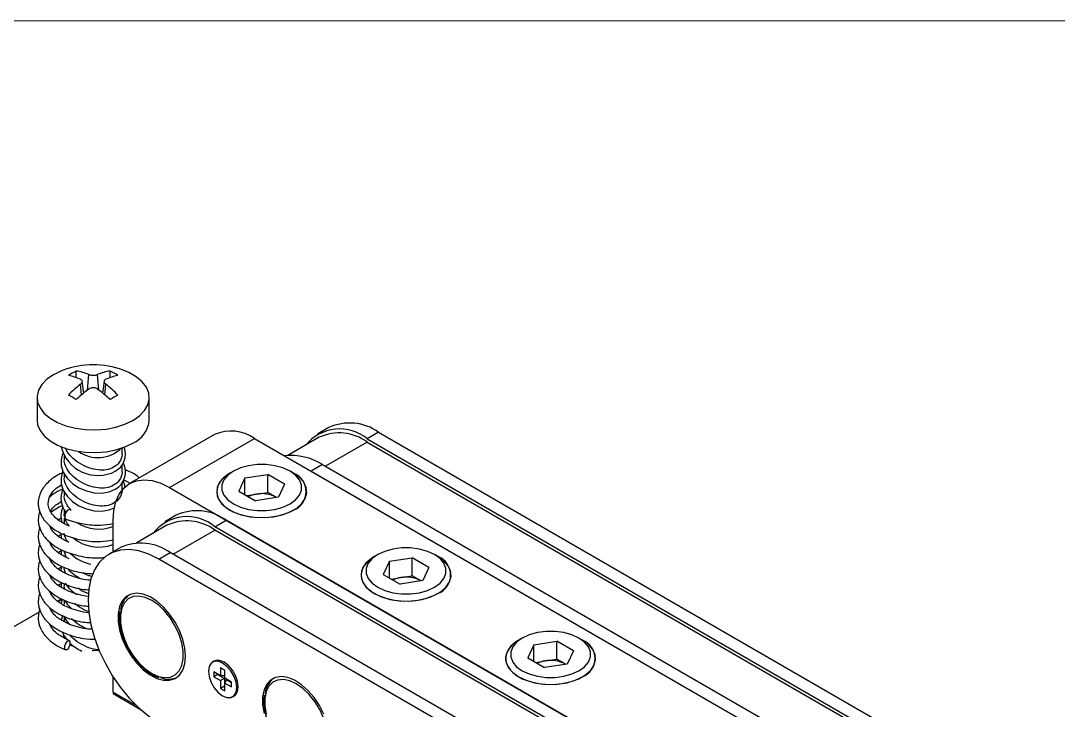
# Model space of a CAD drawing. Header units: millimetres. Extents: x 5 to 292, y 4 to 204.
# Drawn here: x 187.1 to 238.9, y 170.1 to 204.5 of the extents above; entities that cross this region are included whole.
import ezdxf

# ---------------------------------------------------------------- set-up
doc = ezdxf.new("R2010")
doc.units = ezdxf.units.MM

msp = doc.modelspace()

# ---------------------------------------------------------------- linework, layer by layer
at = {"color": 7, "linetype": 'Continuous', "lineweight": 18}
msp.add_line((4.92, 204.48), (291.92, 204.48), dxfattribs=at)
at = {"color": 7, "linetype": 'Continuous', "lineweight": 25}
for p, q in [((189.825, 186.667), (189.825, 186.995)), ((191.522, 186.667), (191.522, 186.995)), ((190.201, 185.897), (190.129, 186.483)), ((191.219, 186.484), (191.146, 185.897)), ((187.874, 185.67), (187.874, 184.539)), ((193.474, 184.539), (193.474, 185.67)), ((202.438, 184.171), (201.872, 183.845)), ((204.929, 183.939), (204.363, 183.613)), ((204.929, 183.939), (254.709, 155.202)), ((196.735, 183.827), (192.492, 181.378)), ((194.492, 181.18), (198.735, 183.629)), ((198.735, 183.629), (254.172, 151.626)), ((201.963, 183.687), (200.4, 182.785)), ((204.363, 183.613), (254.144, 154.875)), ((204.363, 183.449), (254.144, 154.712)), ((192.124, 182.943), (192.124, 183.157)), ((189.224, 182.771), (189.224, 182.594)), ((189.229, 182.503), (189.237, 182.594)), ((189.224, 181.873), (189.224, 181.696)), ((192.124, 182.045), (192.124, 182.304)), ((197.674, 181.996), (197.497, 181.894)), ((198.253, 181.662), (199.394, 181.838)), ((200.229, 181.356), (199.394, 181.838)), ((199.394, 180.94), (199.394, 181.838)), ((200.679, 181.894), (200.503, 181.996)), ((202.129, 182.323), (201.563, 181.996)), ((201.563, 181.996), (251.343, 153.259)), ((202.129, 182.323), (251.909, 153.585)), ((189.229, 181.605), (189.237, 181.696)), ((192.124, 181.147), (192.124, 181.405)), ((198.253, 181.662), (197.948, 181.003)), ((198.253, 180.827), (198.253, 181.662)), ((200.229, 181.356), (199.923, 180.698)), ((189.224, 180.975), (189.224, 180.798)), ((192.323, 181.22), (192.232, 181.255)), ((194.492, 181.18), (249.929, 149.177)), ((197.948, 181.003), (198.783, 180.521)), ((198.34, 180.777), (198.824, 180.852)), ((198.824, 180.852), (199.394, 180.94)), ((199.811, 180.699), (199.394, 180.94)), ((189.229, 180.707), (189.237, 180.797)), ((199.923, 180.698), (198.783, 180.521)), ((199.836, 180.684), (199.811, 180.699)), ((199.836, 180.684), (199.811, 180.699)), ((189.224, 180.077), (189.224, 179.9)), ((189.229, 179.808), (189.237, 179.899)), ((189.256, 179.717), (189.229, 179.808)), ((194.821, 179.795), (194.255, 179.468)), ((188.931, 179.569), (189.073, 179.664)), ((189.224, 179.648), (189.224, 179.392)), ((191.664, 177.972), (191.664, 179.546)), ((194.355, 179.295), (192.821, 178.409)), ((196.755, 179.22), (197.32, 179.547)), ((247.101, 150.809), (197.32, 179.547)), ((188.639, 179.166), (188.583, 179.127)), ((188.931, 178.752), (189.072, 178.846)), ((246.535, 150.483), (196.755, 179.22)), ((246.535, 150.32), (196.755, 179.057)), ((188.639, 178.349), (188.583, 178.31)), ((188.931, 177.936), (189.119, 178.061)), ((189.32, 177.706), (189.229, 178.012)), ((192.021, 178.178), (191.455, 177.851)), ((193.955, 177.604), (194.52, 177.93)), ((244.301, 149.193), (194.52, 177.93)), ((204.886, 177.832), (204.709, 177.73)), ((207.892, 177.73), (207.715, 177.832)), ((188.639, 177.533), (188.583, 177.494)), ((188.931, 177.119), (189.119, 177.244)), ((189.229, 177.114), (189.237, 177.205)), ((243.735, 148.866), (193.955, 177.604)), ((205.466, 177.498), (205.16, 176.84)), ((205.466, 177.498), (206.606, 177.675)), ((205.466, 176.663), (205.466, 177.498)), ((207.441, 177.193), (206.606, 177.675)), ((206.606, 176.776), (206.606, 177.675)), ((207.441, 177.193), (207.136, 176.534)), ((188.639, 176.716), (188.583, 176.677)), ((189.291, 176.906), (189.229, 177.114)), ((205.16, 176.84), (205.995, 176.358)), ((205.552, 176.613), (206.036, 176.688)), ((206.036, 176.688), (206.606, 176.776)), ((207.024, 176.535), (206.606, 176.776)), ((188.931, 176.303), (189.119, 176.428)), ((189.224, 176.376), (189.224, 176.307)), ((189.229, 176.216), (189.237, 176.307)), ((189.262, 176.105), (189.229, 176.216)), ((207.136, 176.534), (205.995, 176.358)), ((207.048, 176.521), (207.024, 176.535)), ((207.049, 176.521), (207.024, 176.535)), ((188.639, 175.9), (188.583, 175.861)), ((189.104, 175.618), (188.909, 175.506)), ((188.931, 175.486), (189.109, 175.604)), ((189.122, 175.606), (189.068, 175.385)), ((189.224, 175.559), (189.224, 175.409)), ((189.229, 175.317), (189.237, 175.408)), ((187.971, 174.964), (183.935, 172.634)), ((189.224, 174.687), (189.224, 174.511)), ((189.224, 173.725), (189.216, 173.708)), ((212.099, 173.669), (211.922, 173.567)), ((215.104, 173.567), (214.928, 173.669)), ((212.678, 173.334), (212.373, 172.676)), ((212.678, 173.334), (213.819, 173.511)), ((212.678, 172.5), (212.678, 173.334)), ((214.654, 173.029), (213.819, 173.511)), ((213.819, 172.613), (213.819, 173.511)), ((212.373, 172.676), (213.208, 172.194)), ((212.765, 172.45), (213.249, 172.524)), ((213.249, 172.524), (213.819, 172.613)), ((214.236, 172.372), (213.819, 172.613)), ((214.654, 173.029), (214.348, 172.37)), ((196.707, 172.51), (196.637, 172.469)), ((197.031, 172.174), (197.031, 171.786)), ((197.243, 172.052), (197.031, 172.174)), ((197.223, 172.063), (197.223, 171.779)), ((197.243, 171.664), (197.243, 172.052)), ((214.348, 172.37), (213.208, 172.194)), ((214.261, 172.357), (214.236, 172.372)), ((214.261, 172.357), (214.236, 172.372)), ((191.664, 170.973), (191.664, 171.734)), ((197.031, 171.786), (196.695, 171.98)), ((196.695, 171.98), (196.695, 171.735)), ((196.888, 171.847), (196.695, 171.735)), ((196.695, 171.735), (197.031, 171.541)), ((196.888, 171.869), (196.888, 171.847)), ((196.888, 171.847), (197.223, 171.653)), ((197.223, 171.779), (197.031, 171.786)), ((197.223, 171.653), (197.031, 171.541)), ((197.031, 171.541), (197.031, 171.154)), ((197.223, 171.653), (197.223, 171.265)), ((197.579, 171.47), (197.243, 171.664)), ((197.333, 171.59), (197.243, 171.419)), ((197.333, 171.59), (197.579, 171.448)), ((191.664, 170.973), (191.664, 170.891)), ((191.664, 170.973), (192.831, 170.299)), ((197.223, 171.265), (197.031, 171.154)), ((197.031, 171.154), (197.243, 171.031)), ((197.223, 171.265), (197.243, 171.254)), ((197.243, 171.031), (197.243, 171.419)), ((197.243, 171.419), (197.579, 171.225)), ((197.579, 171.225), (197.579, 171.47)), ((191.664, 170.891), (193.07, 170.079)), ((197.637, 170.737), (197.707, 170.777))]:
    msp.add_line(p, q, dxfattribs=at)
at = {"color": 8, "linetype": 'Continuous', "lineweight": 25}
for p, q in [((190.393, 186.045), (190.457, 186.822)), ((190.954, 186.045), (190.89, 186.822)), ((190.085, 185.802), (190.042, 186.332)), ((191.262, 185.802), (191.306, 186.332)), ((204.363, 183.449), (202.27, 182.241)), ((194.662, 177.849), (196.755, 179.057))]:
    msp.add_line(p, q, dxfattribs=at)
at = {"color": 7, "linetype": 'Continuous', "lineweight": 25, "flags": 128}
for points in [[(189.183, 187.038), (189.091, 187.004), (188.694, 186.813), (188.364, 186.583), (188.112, 186.323), (187.948, 186.04), (187.877, 185.745), (187.901, 185.447), (188.019, 185.156), (188.228, 184.883), (188.52, 184.637), (188.885, 184.426), (189.311, 184.258), (189.784, 184.137), (190.287, 184.069), (190.803, 184.055), (191.315, 184.097), (191.805, 184.191), (192.256, 184.336), (192.654, 184.527)], [(192.654, 184.527), (192.984, 184.757), (193.235, 185.017), (193.399, 185.3), (193.471, 185.595), (193.447, 185.893), (193.329, 186.184), (193.12, 186.457), (192.828, 186.703), (192.462, 186.914), (192.164, 187.038)], [(187.874, 184.539), (187.901, 184.316), (188.019, 184.026), (188.228, 183.753), (188.52, 183.507), (188.885, 183.296), (189.311, 183.127), (189.784, 183.007), (190.287, 182.939), (190.803, 182.925), (191.315, 182.966), (191.805, 183.061), (192.256, 183.206), (192.654, 183.397)], [(189.165, 182.887), (189.149, 182.855), (189.068, 182.569), (189.079, 182.262), (189.183, 181.951), (189.374, 181.654), (189.64, 181.388), (189.966, 181.169), (190.334, 181.01), (190.721, 180.92), (191.105, 180.903), (191.465, 180.962), (191.778, 181.093)], [(189.165, 181.988), (189.149, 181.956), (189.068, 181.671), (189.079, 181.364), (189.183, 181.052), (189.374, 180.755), (189.64, 180.49), (189.966, 180.271), (190.334, 180.112), (190.721, 180.022), (191.105, 180.005), (191.465, 180.064), (191.72, 180.163)], [(197.497, 181.894), (197.34, 181.793), (197.083, 181.565), (196.915, 181.312), (196.841, 181.044), (196.866, 180.772), (196.988, 180.51), (197.201, 180.268), (197.497, 180.057), (197.863, 179.886), (198.282, 179.763), (198.736, 179.693), (199.206, 179.679), (199.671, 179.721), (200.11, 179.818), (200.504, 179.966), (200.837, 180.158), (201.093, 180.386), (201.262, 180.64), (201.335, 180.908), (201.311, 181.179), (201.189, 181.441), (200.975, 181.683), (200.679, 181.894), (200.679, 181.894)], [(197.497, 181.894), (197.201, 181.683), (196.988, 181.441), (196.866, 181.179), (196.841, 180.908), (196.915, 180.64), (197.083, 180.386), (197.34, 180.158), (197.672, 179.966), (198.067, 179.818), (198.506, 179.721), (198.97, 179.679), (199.44, 179.693), (199.895, 179.763), (200.314, 179.886), (200.679, 180.057)], [(200.502, 181.996), (200.152, 182.157), (199.749, 182.27), (199.312, 182.327), (198.864, 182.327), (198.428, 182.27), (198.024, 182.157), (197.674, 181.996), (197.395, 181.794), (197.2, 181.561), (197.101, 181.309), (197.101, 181.051), (197.2, 180.798), (197.395, 180.566), (197.674, 180.363), (198.024, 180.202), (198.428, 180.09), (198.864, 180.032), (199.312, 180.032), (199.749, 180.09), (200.152, 180.202), (200.502, 180.363), (200.782, 180.566), (200.976, 180.798), (201.076, 181.051), (201.076, 181.309), (200.976, 181.561), (200.782, 181.794), (200.502, 181.996)], [(191.664, 179.546), (191.698, 180.037), (191.802, 180.476), (191.972, 180.851), (192.204, 181.154), (192.492, 181.378), (192.83, 181.516), (193.208, 181.565), (193.618, 181.524), (194.05, 181.395), (194.492, 181.18)], [(192.27, 181.218), (192.268, 181.229), (192.182, 181.502)], [(189.471, 180.074), (189.435, 180.075), (189.385, 180.043), (189.336, 179.981), (189.294, 179.896), (189.266, 179.803), (189.256, 179.716)], [(189.256, 179.716), (189.266, 179.647), (189.294, 179.608), (189.301, 179.604)], [(189.062, 178.901), (189.079, 178.669), (189.086, 178.634)], [(189.068, 178.08), (189.068, 178.078), (189.069, 177.835)], [(193.955, 177.604), (193.451, 177.853), (192.959, 178.014), (192.486, 178.083), (192.043, 178.059), (191.639, 177.943), (191.283, 177.737), (190.98, 177.446), (190.739, 177.074), (190.562, 176.63), (190.455, 176.122), (190.419, 175.562), (190.455, 174.96), (190.562, 174.329), (190.739, 173.682), (190.98, 173.031), (191.283, 172.39), (191.639, 171.772), (192.043, 171.19), (192.486, 170.655), (192.959, 170.179), (193.451, 169.771), (193.955, 169.439)], [(204.709, 177.73), (204.552, 177.629), (204.296, 177.402), (204.127, 177.148), (204.054, 176.88), (204.078, 176.609), (204.2, 176.347), (204.414, 176.105), (204.71, 175.894), (205.075, 175.723), (205.494, 175.599), (205.949, 175.529), (206.418, 175.515), (206.883, 175.557), (207.322, 175.655), (207.717, 175.803), (208.049, 175.995), (208.305, 176.222), (208.474, 176.476), (208.548, 176.744), (208.523, 177.015), (208.401, 177.277), (208.188, 177.519), (207.892, 177.73), (207.892, 177.73)], [(204.709, 177.73), (204.414, 177.519), (204.2, 177.277), (204.078, 177.015), (204.054, 176.744), (204.127, 176.476), (204.296, 176.222), (204.552, 175.995), (204.885, 175.803), (205.279, 175.655), (205.718, 175.557), (206.183, 175.515), (206.653, 175.529), (207.107, 175.599), (207.526, 175.723), (207.892, 175.894)], [(207.715, 177.833), (207.365, 177.994), (206.961, 178.106), (206.525, 178.163), (206.077, 178.163), (205.64, 178.106), (205.237, 177.994), (204.887, 177.833), (204.607, 177.63), (204.413, 177.397), (204.313, 177.145), (204.313, 176.887), (204.413, 176.635), (204.607, 176.402), (204.887, 176.2), (205.237, 176.039), (205.64, 175.926), (206.077, 175.869), (206.525, 175.869), (206.961, 175.926), (207.365, 176.039), (207.715, 176.2), (207.994, 176.402), (208.188, 176.635), (208.288, 176.887), (208.288, 177.145), (208.188, 177.397), (207.994, 177.63), (207.715, 177.833)], [(189.08, 177.257), (189.068, 177.18), (189.061, 177.028)], [(189.098, 176.432), (189.068, 176.282), (189.062, 176.207)], [(195.288, 172.752), (195.253, 173.164), (195.151, 173.599), (194.985, 174.039), (194.763, 174.466), (194.493, 174.863), (194.187, 175.213), (193.856, 175.503), (193.516, 175.72), (193.178, 175.855), (192.858, 175.902), (192.569, 175.861), (192.321, 175.733), (192.127, 175.522), (191.992, 175.237), (191.923, 174.891), (191.923, 174.497), (191.992, 174.071), (192.127, 173.631), (192.321, 173.195), (192.569, 172.781), (192.858, 172.406), (193.178, 172.084), (193.516, 171.83), (193.856, 171.653), (194.187, 171.561), (194.493, 171.558), (194.763, 171.643), (194.985, 171.814), (195.151, 172.063), (195.253, 172.38), (195.288, 172.752)], [(193.601, 171.903), (193.929, 171.754), (194.243, 171.69), (194.528, 171.716), (194.774, 171.829), (194.967, 172.026), (195.102, 172.296), (195.17, 172.629), (195.17, 173.01), (195.102, 173.422), (194.967, 173.847), (194.774, 174.268), (194.528, 174.664), (194.243, 175.019), (193.929, 175.318), (193.601, 175.547), (193.273, 175.697), (192.959, 175.76), (192.674, 175.735), (192.429, 175.621), (192.235, 175.425), (192.101, 175.155), (192.032, 174.822), (192.032, 174.441), (192.101, 174.029), (192.235, 173.603), (192.429, 173.183), (192.674, 172.787), (192.959, 172.431), (193.273, 172.133), (193.601, 171.903)], [(189.253, 175.536), (189.374, 175.366), (189.605, 175.13)], [(189.153, 174.777), (189.149, 174.771), (189.08, 174.562)], [(189.189, 174.753), (189.374, 174.468), (189.493, 174.336)], [(189.178, 173.847), (189.225, 173.688), (189.247, 173.645)], [(211.922, 173.567), (211.765, 173.466), (211.508, 173.238), (211.34, 172.984), (211.266, 172.716), (211.291, 172.445), (211.413, 172.183), (211.626, 171.941), (211.922, 171.73), (212.288, 171.559), (212.707, 171.436), (213.161, 171.365), (213.631, 171.351), (214.096, 171.394), (214.535, 171.491), (214.929, 171.639), (215.262, 171.831), (215.518, 172.059), (215.687, 172.312), (215.76, 172.58), (215.736, 172.852), (215.614, 173.114), (215.4, 173.356), (215.104, 173.567), (215.104, 173.567)], [(211.922, 173.567), (211.626, 173.356), (211.413, 173.114), (211.291, 172.852), (211.266, 172.58), (211.34, 172.312), (211.508, 172.059), (211.765, 171.831), (212.097, 171.639), (212.492, 171.491), (212.931, 171.394), (213.395, 171.351), (213.865, 171.365), (214.32, 171.436), (214.739, 171.559), (215.104, 171.73)], [(214.927, 173.669), (214.577, 173.83), (214.174, 173.942), (213.737, 174), (213.289, 174), (212.853, 173.942), (212.449, 173.83), (212.099, 173.669), (211.82, 173.467), (211.625, 173.234), (211.526, 172.982), (211.526, 172.723), (211.625, 172.471), (211.82, 172.238), (212.099, 172.036), (212.449, 171.875), (212.853, 171.763), (213.289, 171.705), (213.737, 171.705), (214.174, 171.763), (214.577, 171.875), (214.927, 172.036), (215.207, 172.238), (215.401, 172.471), (215.501, 172.723), (215.501, 172.982), (215.401, 173.234), (215.207, 173.467), (214.927, 173.669)], [(189.515, 173.43), (189.505, 173.343), (189.477, 173.25), (189.435, 173.165), (189.385, 173.103), (189.336, 173.071), (189.294, 173.075), (189.266, 173.115), (189.256, 173.183), (189.266, 173.271), (189.294, 173.364), (189.336, 173.448), (189.385, 173.511), (189.435, 173.543), (189.477, 173.538), (189.505, 173.499), (189.515, 173.43)], [(189.509, 173.366), (189.613, 173.3), (189.715, 173.246)], [(190.629, 173.046), (190.674, 173.046), (190.967, 173.063)], [(197.707, 170.777), (197.779, 170.833), (197.88, 171.003), (197.914, 171.235), (197.88, 171.508), (197.779, 171.793), (197.623, 172.064), (197.426, 172.294), (197.207, 172.46), (196.989, 172.546), (196.792, 172.544), (196.707, 172.51)], [(197.137, 170.786), (197.355, 170.7), (197.552, 170.702), (197.709, 170.792), (197.809, 170.962), (197.844, 171.194), (197.809, 171.467), (197.709, 171.752), (197.552, 172.023), (197.355, 172.253), (197.137, 172.419), (196.918, 172.505), (196.721, 172.503), (196.565, 172.413), (196.464, 172.243), (196.43, 172.011), (196.464, 171.739), (196.565, 171.453), (196.721, 171.182), (196.918, 170.952), (197.137, 170.786)], [(202.198, 169.875), (201.975, 170.302), (201.706, 170.699), (201.399, 171.05), (201.069, 171.339), (200.728, 171.556), (200.391, 171.691), (200.071, 171.739), (199.781, 171.698), (199.534, 171.569), (199.339, 171.358), (199.204, 171.074), (199.136, 170.727), (199.136, 170.333), (199.204, 169.908)], [(202.18, 169.684), (201.986, 170.104), (201.741, 170.5), (201.455, 170.856), (201.142, 171.154), (200.814, 171.384), (200.486, 171.533), (200.172, 171.596), (199.886, 171.571), (199.641, 171.458), (199.447, 171.261), (199.313, 170.991), (199.244, 170.658), (199.244, 170.277), (199.313, 169.865)]]:
    msp.add_lwpolyline(points, dxfattribs=at)
at = {"color": 7, "linetype": 'Continuous', "lineweight": 25}
for centre, radius, start, end in [((190.674, 182.933), 4.368, 70.0456, 109.9544), ((191.453, 183.731), 3.648, 116.5012, 123.4934), ((188.861, 183.903), 2.928, 66.228, 78.6055), ((189.437, 184.341), 2.683, 67.6572, 81.6883), ((191.91, 184.341), 2.683, 98.3114, 112.3434), ((192.486, 183.902), 2.928, 101.3955, 113.7717), ((189.895, 183.732), 3.647, 56.5058, 63.4996), ((193.076, 182.34), 5.015, 127.2317, 136.4725), ((194.204, 180.908), 6.396, 125.8568, 133.2022), ((187.144, 180.909), 6.395, 46.7967, 54.1436), ((188.271, 182.339), 5.015, 43.5277, 52.7678), ((187.406, 181.825), 4.459, 57.1434, 62.862), ((193.941, 181.825), 4.459, 117.1376, 122.857), ((192.121, 184.644), 1.357, 293.1162, 355.5637), ((197.56, 181.959), 2.042, 54.8747, 113.8149), ((202.984, 181.925), 2.18, 50.7406, 140.9065), ((203.483, 181.904), 2.497, 54.6184, 114.7426), ((202.96, 181.512), 2.392, 54.0759, 114.6136), ((190.911, 183.681), 1.899, 194.216, 297.1512), ((190.911, 184.368), 1.693, 235.0783, 313.585), ((191.306, 182.849), 0.98, 298.8003, 20.5484), ((191.297, 181.957), 0.99, 299.109, 26.574), ((200.548, 179.828), 2.953, 57.6423, 96.137), ((200.325, 180.976), 0.985, 291.1152, 68.8689), ((190.162, 180.632), 1.097, 155.2945, 219.2282), ((199.017, 179.496), 1.37, 98.1334, 115.7527), ((199.09, 179.305), 1.57, 62.6431, 99.771), ((190.042, 179.75), 0.982, 153.2138, 198.7699), ((195.858, 177.529), 2.492, 54.0764, 114.613), ((190.954, 181.089), 1.983, 237.2946, 290.967), ((195.364, 177.56), 2.166, 50.0452, 142.1008), ((195.351, 177.12), 2.392, 54.0759, 114.6136), ((190.949, 180.213), 2.005, 229.6801, 290.8833), ((193.058, 175.913), 2.492, 54.0764, 114.613), ((191.01, 179.475), 2.166, 226.6787, 258.1083), ((207.537, 176.812), 0.985, 291.1153, 68.8687), ((190.952, 178.49), 2.063, 221.6404, 245.3147), ((206.23, 175.332), 1.37, 98.132, 115.7541), ((206.302, 175.141), 1.57, 62.643, 99.7711), ((190.826, 177.441), 1.868, 213.7141, 239.1779), ((193.122, 174.955), 1.082, 126.0457, 174.9321), ((190.539, 174.526), 1.507, 202.4487, 219.3974), ((214.75, 172.648), 0.985, 291.1153, 68.8687), ((190.97, 174.929), 2.1, 226.1162, 245.7002), ((213.442, 171.169), 1.37, 98.1329, 115.7538), ((213.515, 170.978), 1.57, 62.6429, 99.7711), ((194.43, 172.702), 1.087, 248.2933, 293.6214), ((200.334, 170.791), 1.082, 126.0447, 174.9335)]:
    msp.add_arc(centre, radius, start, end, dxfattribs=at)
for points, knots in [([(190.042, 186.332), (190.063, 186.351), (190.107, 186.39), (190.134, 186.453), (190.127, 186.513), (190.092, 186.556), (190.056, 186.575), (190.042, 186.582)], [0, 0, 0, 0, 0.2170904, 0.4342849, 0.6489579, 0.8627302, 1, 1, 1, 1]), ([(190.457, 186.822), (190.484, 186.813), (190.538, 186.795), (190.642, 186.784), (190.746, 186.787), (190.831, 186.801), (190.874, 186.816), (190.89, 186.822)], [0, 0, 0, 0, 0.217104, 0.434296, 0.648968, 0.862738, 1, 1, 1, 1]), ([(191.306, 186.582), (191.284, 186.57), (191.241, 186.546), (191.214, 186.491), (191.221, 186.429), (191.255, 186.374), (191.292, 186.344), (191.306, 186.332)], [0, 0, 0, 0, 0.21709, 0.434287, 0.648956, 0.86273, 1, 1, 1, 1]), ([(190.89, 186.092), (190.863, 186.108), (190.809, 186.14), (190.706, 186.16), (190.602, 186.155), (190.516, 186.13), (190.474, 186.103), (190.457, 186.092)], [0, 0, 0, 0, 0.217091, 0.434288, 0.648961, 0.862731, 1, 1, 1, 1]), ([(192.105, 182.942), (192.11, 182.902), (192.135, 182.722), (192, 182.438), (191.72, 182.173), (191.338, 182.047), (190.907, 182.043), (190.441, 182.155), (189.97, 182.379), (189.575, 182.702), (189.348, 182.982), (189.306, 183.139), (189.3, 183.163)], [0, 0, 0, 0, 0.035993, 0.160765, 0.275606, 0.381223, 0.486566, 0.599571, 0.721966, 0.849677, 0.977384, 1, 1, 1, 1]), ([(192.105, 182.044), (192.11, 182.004), (192.135, 181.824), (192, 181.54), (191.72, 181.275), (191.338, 181.149), (190.908, 181.145), (190.44, 181.256), (189.971, 181.481), (189.569, 181.803), (189.305, 182.162), (189.252, 182.399), (189.229, 182.503)], [0, 0, 0, 0, 0.03344, 0.149362, 0.256058, 0.354183, 0.452055, 0.557044, 0.670757, 0.78941, 0.908059, 1, 1, 1, 1]), ([(189.148, 181.917), (189.06, 181.877), (188.831, 181.771), (188.539, 181.559), (188.283, 181.308), (188.113, 181.067), (188.001, 180.828), (187.928, 180.548), (187.924, 180.188), (188.046, 179.822), (188.263, 179.498), (188.52, 179.237), (188.864, 178.986), (189.153, 178.855), (189.301, 178.787)], [0, 0, 0, 0, 0.057962, 0.151368, 0.233722, 0.305834, 0.367334, 0.431978, 0.527971, 0.653349, 0.728781, 0.812693, 0.903768, 1, 1, 1, 1]), ([(192.977, 181.658), (192.935, 181.695), (192.803, 181.814), (192.558, 181.953), (192.336, 182.033), (192.252, 182.064)], [0, 0, 0, 0, 0.224711, 0.709992, 1, 1, 1, 1]), ([(189.47, 179.258), (189.297, 179.342), (188.962, 179.504), (188.639, 179.812), (188.467, 180.106), (188.404, 180.438), (188.502, 180.776), (188.759, 181.109), (189.008, 181.26), (189.115, 181.324)], [0, 0, 0, 0, 0.157764, 0.30417, 0.434793, 0.553461, 0.752637, 0.894484, 1, 1, 1, 1]), ([(192.105, 181.146), (192.11, 181.106), (192.135, 180.926), (192, 180.642), (191.72, 180.377), (191.338, 180.251), (190.908, 180.247), (190.44, 180.358), (189.971, 180.583), (189.569, 180.905), (189.305, 181.264), (189.252, 181.501), (189.229, 181.605)], [0, 0, 0, 0, 0.03344, 0.149362, 0.256058, 0.354183, 0.452055, 0.557044, 0.670757, 0.78941, 0.908059, 1, 1, 1, 1]), ([(192.181, 181.554), (192.211, 181.546), (192.351, 181.504), (192.434, 181.436), (192.5, 181.382)], [0, 0, 0, 0, 0.216287, 1, 1, 1, 1]), ([(189.179, 181.116), (189.081, 181.071), (188.843, 180.959), (188.629, 180.819), (188.531, 180.722), (188.528, 180.719)], [0, 0, 0, 0, 0.4038, 0.984055, 1, 1, 1, 1]), ([(188.554, 179.993), (188.555, 179.996), (188.585, 180.104), (188.762, 180.287), (188.998, 180.434), (189.094, 180.494)], [0, 0, 0, 0, 0.017944, 0.598296, 1, 1, 1, 1]), ([(189.157, 180.289), (189.065, 180.247), (188.85, 180.15), (188.68, 180.019), (188.583, 179.943)], [0, 0, 0, 0, 0.425661, 1, 1, 1, 1]), ([(189.573, 180.041), (189.476, 180.158), (189.299, 180.372), (189.251, 180.602), (189.229, 180.707)], [0, 0, 0, 0, 0.547612, 1, 1, 1, 1]), ([(188.012, 180.017), (188.011, 180.016), (187.974, 179.937), (187.933, 179.73), (187.922, 179.372), (188.046, 179.006), (188.263, 178.682), (188.52, 178.42), (188.864, 178.17), (189.153, 178.038), (189.301, 177.971)], [0, 0, 0, 0, 0.001257, 0.103306, 0.254843, 0.452767, 0.571848, 0.704312, 0.848086, 1, 1, 1, 1]), ([(189.47, 178.441), (189.297, 178.525), (188.964, 178.688), (188.639, 178.99), (188.539, 179.188), (188.494, 179.279)], [0, 0, 0, 0, 0.3703442, 0.7140272, 1, 1, 1, 1]), ([(189.307, 179.546), (189.307, 179.546), (189.275, 179.537), (189.249, 179.521), (189.224, 179.505)], [0, 0, 0, 0, 0.0101573, 1, 1, 1, 1]), ([(189.498, 179.249), (189.427, 179.331), (189.324, 179.451), (189.294, 179.58), (189.285, 179.621)], [0, 0, 0, 0, 0.682751, 1, 1, 1, 1]), ([(189.301, 179.604), (189.589, 179.511), (190.136, 179.333), (190.98, 179.278), (191.457, 179.347), (191.664, 179.378)], [0, 0, 0, 0, 0.386331, 0.734912, 1, 1, 1, 1]), ([(188.012, 179.2), (188.011, 179.199), (187.974, 179.121), (187.933, 178.913), (187.922, 178.555), (188.046, 178.189), (188.263, 177.865), (188.52, 177.604), (188.864, 177.353), (189.153, 177.222), (189.301, 177.154)], [0, 0, 0, 0, 0.001257, 0.103306, 0.254843, 0.452767, 0.571848, 0.704312, 0.848086, 1, 1, 1, 1]), ([(188.554, 179.176), (188.554, 179.18), (188.557, 179.191), (188.569, 179.202), (188.577, 179.21)], [0, 0, 0, 0, 0.28033, 1, 1, 1, 1]), ([(189.411, 178.474), (189.378, 178.516), (189.27, 178.655), (189.246, 178.805), (189.229, 178.91)], [0, 0, 0, 0, 0.301876, 1, 1, 1, 1]), ([(189.301, 178.787), (189.589, 178.694), (190.136, 178.517), (190.98, 178.461), (191.457, 178.531), (191.664, 178.561)], [0, 0, 0, 0, 0.386331, 0.734912, 1, 1, 1, 1]), ([(188.012, 178.383), (188.011, 178.383), (187.974, 178.304), (187.933, 178.097), (187.922, 177.739), (188.046, 177.373), (188.263, 177.049), (188.52, 176.787), (188.864, 176.536), (189.153, 176.405), (189.301, 176.338)], [0, 0, 0, 0, 0.001257, 0.103306, 0.254843, 0.452767, 0.571848, 0.704312, 0.848086, 1, 1, 1, 1]), ([(189.47, 177.625), (189.297, 177.709), (188.964, 177.871), (188.639, 178.173), (188.539, 178.372), (188.494, 178.462)], [0, 0, 0, 0, 0.370344, 0.714027, 1, 1, 1, 1]), ([(188.554, 178.36), (188.554, 178.363), (188.557, 178.375), (188.569, 178.386), (188.577, 178.394)], [0, 0, 0, 0, 0.28033, 1, 1, 1, 1]), ([(189.301, 177.971), (189.588, 177.879), (190.135, 177.704), (190.843, 177.644), (191.194, 177.69), (191.271, 177.7)], [0, 0, 0, 0, 0.463218, 0.881175, 1, 1, 1, 1]), ([(188.012, 177.567), (188.011, 177.566), (187.974, 177.487), (187.933, 177.28), (187.922, 176.922), (188.046, 176.556), (188.263, 176.232), (188.52, 175.971), (188.864, 175.72), (189.153, 175.589), (189.301, 175.521)], [0, 0, 0, 0, 0.001257, 0.103306, 0.254843, 0.452767, 0.571848, 0.704312, 0.848086, 1, 1, 1, 1]), ([(190.577, 176.561), (190.528, 176.561), (190.314, 176.56), (189.932, 176.65), (189.414, 176.812), (188.969, 177.058), (188.638, 177.356), (188.539, 177.555), (188.494, 177.646)], [0, 0, 0, 0, 0.050213, 0.21792, 0.39518, 0.619172, 0.827038, 1, 1, 1, 1]), ([(188.554, 177.543), (188.554, 177.546), (188.557, 177.558), (188.569, 177.569), (188.577, 177.577)], [0, 0, 0, 0, 0.28033, 1, 1, 1, 1]), ([(188.012, 176.75), (188.011, 176.749), (187.974, 176.671), (187.933, 176.464), (187.922, 176.106), (188.046, 175.739), (188.263, 175.415), (188.52, 175.154), (188.864, 174.903), (189.153, 174.772), (189.301, 174.705)], [0, 0, 0, 0, 0.001257, 0.103306, 0.254843, 0.452767, 0.571848, 0.704312, 0.848086, 1, 1, 1, 1]), ([(190.457, 175.746), (190.448, 175.746), (190.275, 175.748), (189.932, 175.836), (189.414, 175.995), (188.969, 176.242), (188.638, 176.539), (188.539, 176.739), (188.494, 176.829)], [0, 0, 0, 0, 0.009906, 0.184731, 0.369513, 0.60301, 0.819698, 1, 1, 1, 1]), ([(188.554, 176.727), (188.554, 176.73), (188.557, 176.741), (188.569, 176.753), (188.577, 176.761)], [0, 0, 0, 0, 0.28033, 1, 1, 1, 1]), ([(189.301, 177.154), (189.589, 177.054), (190.03, 176.9), (190.519, 176.885), (190.69, 176.879)], [0, 0, 0, 0, 0.651599, 1, 1, 1, 1]), ([(190.639, 176.736), (190.578, 176.748), (190.412, 176.779), (190.262, 176.864), (190.168, 176.917)], [0, 0, 0, 0, 0.369909, 1, 1, 1, 1]), ([(189.301, 176.338), (189.587, 176.234), (189.961, 176.099), (190.376, 176.081), (190.472, 176.077)], [0, 0, 0, 0, 0.766393, 1, 1, 1, 1]), ([(190.463, 175.879), (190.461, 175.879), (190.294, 175.918), (190.088, 176.021), (189.933, 176.149), (189.905, 176.172)], [0, 0, 0, 0, 0.009639, 0.817434, 1, 1, 1, 1]), ([(188.012, 175.934), (188.011, 175.933), (187.974, 175.854), (187.933, 175.647), (187.922, 175.289), (188.046, 174.923), (188.263, 174.599), (188.52, 174.338), (188.864, 174.087), (189.153, 173.956), (189.301, 173.888)], [0, 0, 0, 0, 0.001257, 0.103306, 0.254843, 0.452767, 0.571848, 0.704312, 0.848086, 1, 1, 1, 1]), ([(190.481, 174.929), (190.464, 174.929), (190.282, 174.93), (189.932, 175.019), (189.414, 175.178), (188.969, 175.425), (188.638, 175.723), (188.539, 175.922), (188.494, 176.013)], [0, 0, 0, 0, 0.018027, 0.191417, 0.374684, 0.606266, 0.821177, 1, 1, 1, 1]), ([(188.554, 175.91), (188.554, 175.913), (188.557, 175.925), (188.569, 175.936), (188.577, 175.944)], [0, 0, 0, 0, 0.28033, 1, 1, 1, 1]), ([(188.012, 175.117), (188.011, 175.116), (187.974, 175.038), (187.933, 174.831), (187.922, 174.472), (188.046, 174.106), (188.263, 173.782), (188.52, 173.521), (188.864, 173.27), (189.153, 173.139), (189.301, 173.072)], [0, 0, 0, 0, 0.001257, 0.103306, 0.254843, 0.452767, 0.571848, 0.704312, 0.848086, 1, 1, 1, 1]), ([(189.47, 174.358), (189.297, 174.443), (188.964, 174.605), (188.639, 174.907), (188.539, 175.106), (188.494, 175.196)], [0, 0, 0, 0, 0.3703442, 0.7140272, 1, 1, 1, 1]), ([(188.554, 175.094), (188.554, 175.097), (188.557, 175.108), (188.569, 175.12), (188.577, 175.128)], [0, 0, 0, 0, 0.28033, 1, 1, 1, 1]), ([(189.301, 175.521), (189.587, 175.417), (189.95, 175.285), (190.351, 175.267), (190.435, 175.263)], [0, 0, 0, 0, 0.790174, 1, 1, 1, 1]), ([(190.472, 174.978), (190.467, 174.98), (190.297, 175.019), (190.028, 175.161), (189.827, 175.332), (189.749, 175.398)], [0, 0, 0, 0, 0.017537, 0.620641, 1, 1, 1, 1]), ([(189.301, 174.705), (189.588, 174.603), (189.992, 174.459), (190.439, 174.443), (190.568, 174.438)], [0, 0, 0, 0, 0.711234, 1, 1, 1, 1]), ([(190.374, 174.124), (190.242, 174.179), (189.943, 174.305), (189.719, 174.51), (189.594, 174.624)], [0, 0, 0, 0, 0.442731, 1, 1, 1, 1]), ([(192.008, 174.986), (191.997, 174.923), (191.967, 174.744), (191.989, 174.41), (192.064, 174.002), (192.202, 173.585), (192.38, 173.194), (192.531, 172.959), (192.6, 172.851)], [0, 0, 0, 0, 0.101875, 0.286978, 0.472611, 0.657947, 0.842994, 1, 1, 1, 1]), ([(189.47, 173.542), (189.297, 173.626), (188.964, 173.788), (188.639, 174.09), (188.539, 174.289), (188.494, 174.38)], [0, 0, 0, 0, 0.370344, 0.714027, 1, 1, 1, 1]), ([(190.626, 174.111), (190.561, 174.11), (190.331, 174.108), (189.928, 174.197), (189.626, 174.304), (189.47, 174.358)], [0, 0, 0, 0, 0.162637, 0.569724, 1, 1, 1, 1]), ([(189.301, 173.888), (189.589, 173.789), (190.061, 173.627), (190.584, 173.612), (190.788, 173.607)], [0, 0, 0, 0, 0.6101571, 1, 1, 1, 1]), ([(190.985, 173.08), (190.962, 173.079), (190.791, 173.074), (190.436, 173.18), (189.98, 173.397), (189.65, 173.634), (189.542, 173.795), (189.52, 173.828)], [0, 0, 0, 0, 0.04243, 0.31557, 0.611408, 0.920096, 1, 1, 1, 1]), ([(192.6, 172.851), (192.612, 172.832), (192.701, 172.683), (192.907, 172.436), (193.208, 172.129), (193.457, 171.94), (193.599, 171.855), (193.632, 171.835)], [0, 0, 0, 0, 0.043613, 0.332441, 0.621798, 0.912114, 1, 1, 1, 1]), ([(193.632, 171.835), (193.69, 171.802), (193.799, 171.74), (193.908, 171.708), (193.959, 171.692)], [0, 0, 0, 0, 0.533405, 1, 1, 1, 1]), ([(199.22, 170.822), (199.21, 170.759), (199.18, 170.58), (199.201, 170.246), (199.276, 169.838), (199.415, 169.421), (199.593, 169.03), (199.743, 168.795), (199.812, 168.687)], [0, 0, 0, 0, 0.101875, 0.286978, 0.47261, 0.657947, 0.842994, 1, 1, 1, 1])]:
    msp.add_open_spline(points, degree=3, knots=knots, dxfattribs=at)

doc.saveas('drawing.dxf')
